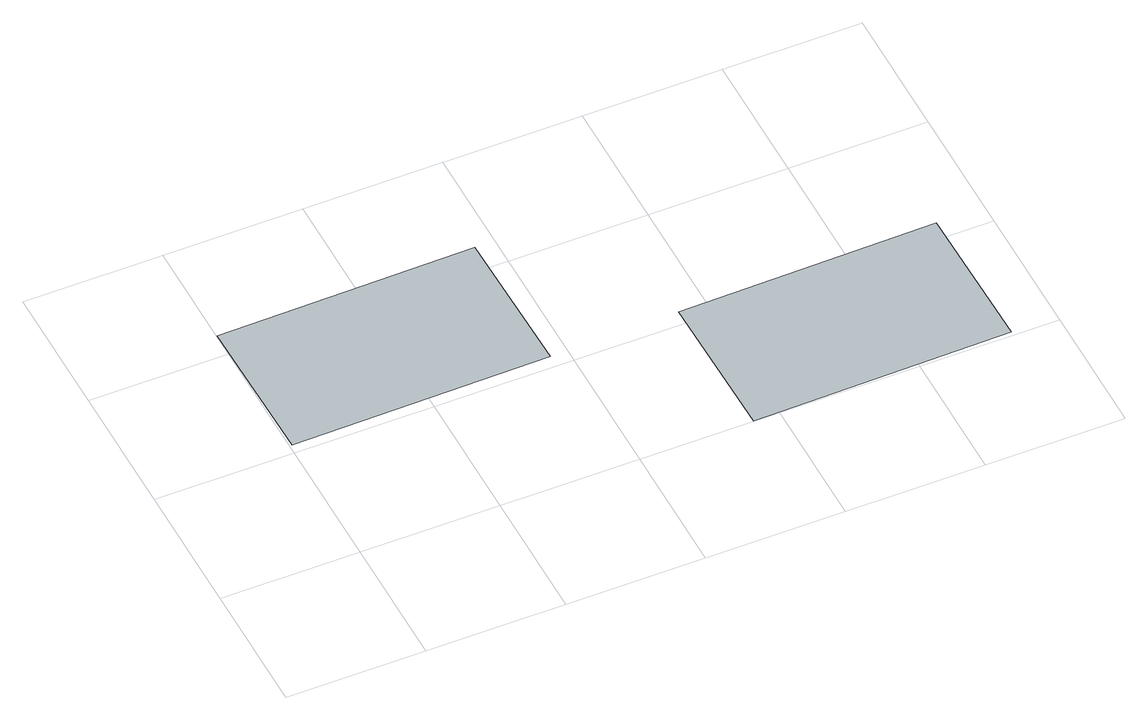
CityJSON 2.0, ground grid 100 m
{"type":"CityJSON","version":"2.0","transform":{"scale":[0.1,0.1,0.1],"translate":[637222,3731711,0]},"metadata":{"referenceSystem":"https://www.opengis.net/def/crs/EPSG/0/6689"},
"CityObjects":{
"object1":{"type":"GenericCityObject","attributes":{"name":"20","告示番号":"福岡県告示第316号","告示年月日":"2019-09-27","名称":"テスト指定区域（コード化されていないgml:name）","区域の所在":"古賀市テスト町","区域の面積":"1000","備考":"テスト用データ - codeSpace属性なしのgml:name"},"geometry":[{"type":"MultiSurface","lod":"1","boundaries":[[[0,1,2,3]]]}]},
"object2":{"type":"GenericCityObject","attributes":{"name":"30","告示番号":"福岡県告示第999号","告示年月日":"2020-01-15","名称":"テスト指定区域2（コード化されていないgml:name）","区域の所在":"古賀市テスト町2丁目","区域の面積":"2000","備考":"テスト用データ2 - codeSpace属性なしのgml:name"},"geometry":[{"type":"MultiSurface","lod":"1","boundaries":[[[4,5,6,7]]]}]}
},
"vertices":[
[1875,1099,0],[1859,2208,0],[5,2181,0],[21,1073,0],
[4671,30,0],[4655,1139,0],[2801,1113,0],[2817,4,0]
]}
